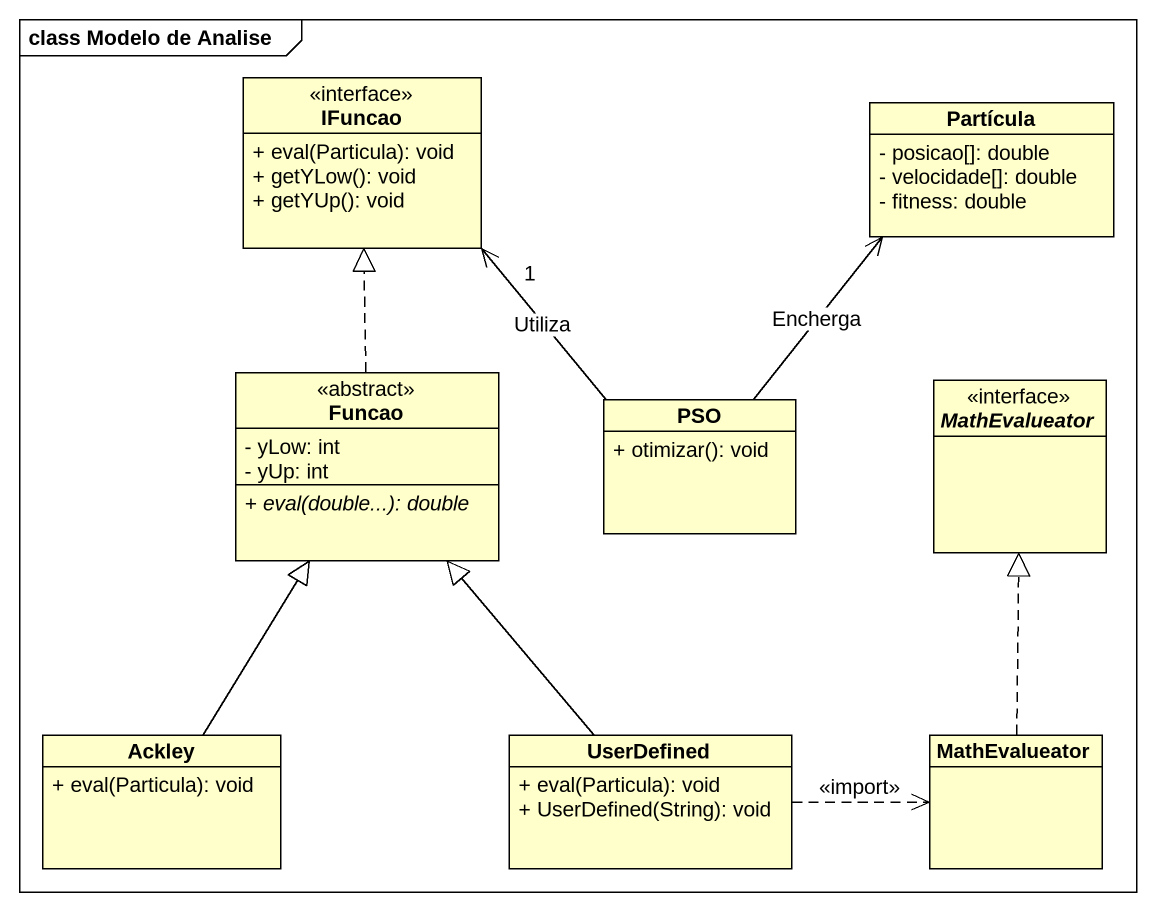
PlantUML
@startuml
mainframe class Modelo de Analise
hide circle
hide empty members
skinparam classAttributeIconSize 0
class IFuncao <<interface>> {
  + eval(Particula): void
  + getYLow(): void
  + getYUp(): void
}
class Partícula {
  - posicao[]: double
  - velocidade[]: double
  - fitness: double
}
class Funcao <<abstract>> {
  - yLow: int
  - yUp: int
  {abstract} + eval(double...): double
}
class PSO {
  + otimizar(): void
}
interface MathEvalueator <<interface>>
class Ackley {
  + eval(Particula): void
}
class UserDefined {
  + eval(Particula): void
  + UserDefined(String): void
}
class "MathEvalueator" as MathEvalueator_2
Funcao .up.|> IFuncao
PSO -up-> "1" IFuncao : Utiliza
PSO -up-> Partícula : Encherga
Ackley -up-|> Funcao
UserDefined -up-|> Funcao
UserDefined .right.> MathEvalueator_2 : <<import>>
MathEvalueator_2 .up.|> MathEvalueator
@enduml
